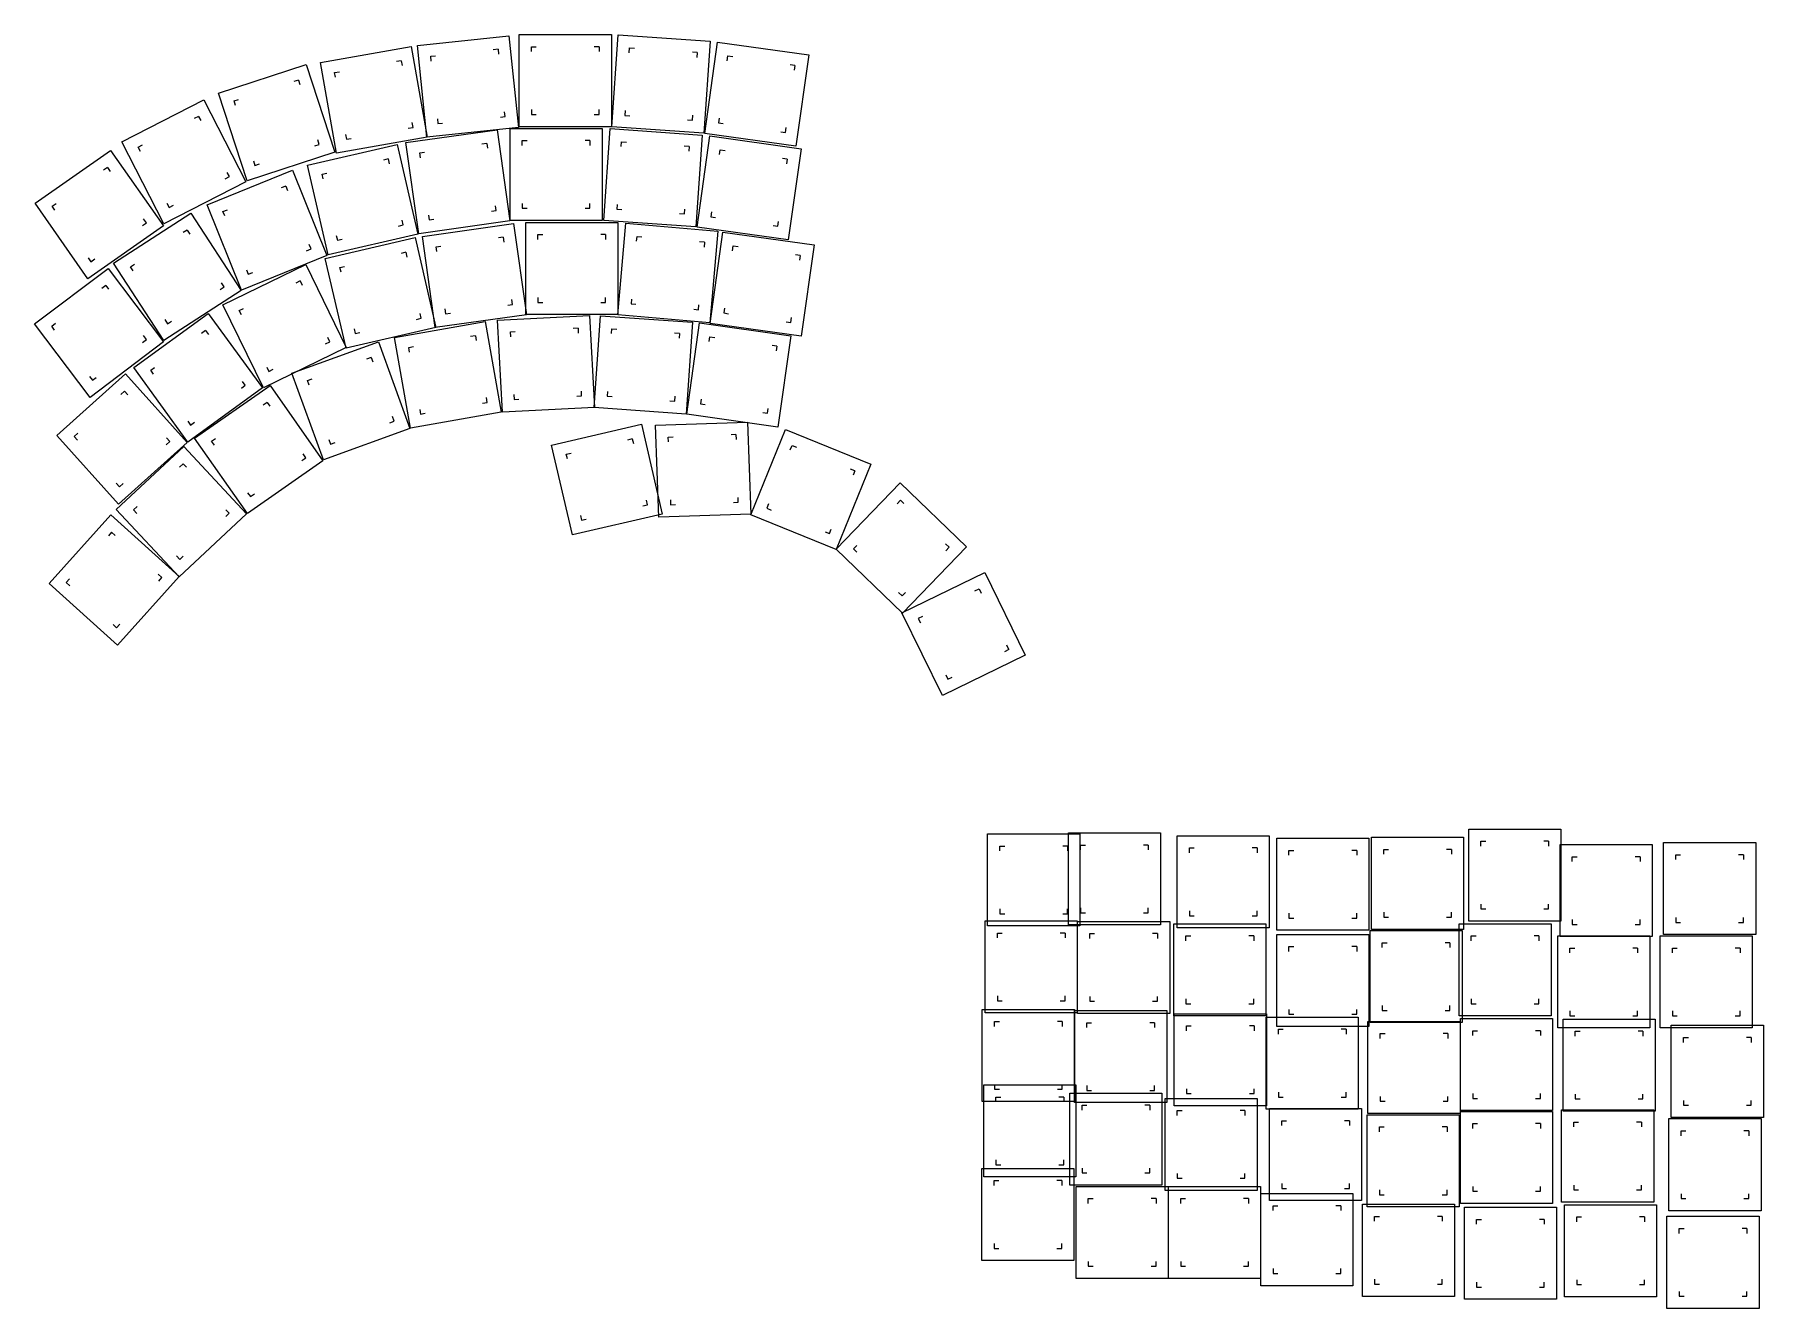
# Model space of a CAD drawing. Extents: x 36 to 393, y -299 to -36.
import ezdxf

# ---------------------------------------------------------------- set-up
doc = ezdxf.new("R2010")
doc.units = 0
doc.layers.add('BLACK', color=7, linetype='CONTINUOUS')

msp = doc.modelspace()

# ---------------------------------------------------------------- linework, layer by layer
at = {"layer": 'BLACK', "linetype": 'CONTINUOUS'}
for p, q in [((94.7927, -41.5699), (113.553, -38.2619)), ((113.553, -38.2619), (116.861, -57.0225)), ((114.828, -38.0191), (133.773, -36.0278)), ((116.819, -56.9647), (114.828, -38.0191)), ((131.526, -38.8029), (130.531, -38.9074)), ((131.526, -38.8029), (131.63, -39.7974)), ((133.773, -36.0278), (135.764, -54.9734)), ((135.902, -35.7712), (154.952, -35.7712)), ((135.902, -54.8212), (135.902, -35.7712)), ((138.427, -39.2962), (138.427, -38.2962)), ((138.427, -38.2962), (139.427, -38.2962)), ((152.427, -38.2962), (151.427, -38.2962)), ((152.427, -38.2962), (152.427, -39.2962)), ((154.952, -35.7712), (154.952, -54.8212)), ((155.061, -54.8336), (156.39, -35.83)), ((156.39, -35.83), (175.393, -37.1589)), ((158.663, -39.5226), (158.732, -38.525)), ((158.732, -38.525), (159.73, -38.5948)), ((175.393, -37.1589), (174.064, -56.1625)), ((174.269, -56.2029), (176.92, -37.3383)), ((176.92, -37.3383), (195.785, -39.9896)), ((73.7248, -47.8808), (91.8424, -41.994)), ((91.8424, -41.994), (97.7292, -60.1117)), ((98.1007, -60.3305), (94.7927, -41.5699)), ((111.505, -41.187), (110.52, -41.3607)), ((111.505, -41.187), (111.679, -42.1719)), ((117.603, -40.2663), (118.597, -40.1618)), ((117.707, -41.2608), (117.603, -40.2663)), ((172.698, -39.5016), (171.701, -39.4318)), ((172.698, -39.5016), (172.628, -40.4991)), ((178.93, -41.1804), (179.069, -40.1901)), ((179.069, -40.1901), (180.06, -40.3293)), ((192.933, -42.1386), (191.943, -41.9994)), ((192.933, -42.1386), (192.794, -43.1288)), ((195.785, -39.9896), (193.134, -58.8542)), ((90.2212, -45.1757), (89.2702, -45.4847)), ((90.2212, -45.1757), (90.5303, -46.1268)), ((97.7178, -43.6181), (98.7026, -43.4445)), ((97.8914, -44.6029), (97.7178, -43.6181)), ((53.7159, -57.9337), (70.6895, -49.2851)), ((70.6895, -49.2851), (79.3381, -66.2588)), ((79.6115, -65.9984), (73.7248, -47.8808)), ((76.9064, -49.502), (77.8575, -49.1929)), ((77.2155, -50.453), (76.9064, -49.502)), ((69.5861, -52.6813), (68.6951, -53.1353)), ((69.5861, -52.6813), (70.0401, -53.5723)), ((118.961, -53.1951), (119.066, -54.1896)), ((131.995, -52.8307), (132.989, -52.7262)), ((132.989, -52.7262), (132.885, -51.7317)), ((138.427, -51.2962), (138.427, -52.2962)), ((138.427, -52.2962), (139.427, -52.2962)), ((151.427, -52.2962), (152.427, -52.2962)), ((152.427, -52.2962), (152.427, -51.2962)), ((157.825, -51.4933), (157.756, -52.4909)), ((157.756, -52.4909), (158.753, -52.5606)), ((170.724, -53.3977), (171.722, -53.4675)), ((171.722, -53.4675), (171.791, -52.4699)), ((177.26, -53.0636), (177.121, -54.0539)), ((116.861, -57.0225), (98.1007, -60.3305)), ((99.9752, -56.4206), (100.149, -57.4054)), ((112.469, -58.0896), (131.334, -55.4383)), ((112.951, -55.148), (113.936, -54.9744)), ((113.936, -54.9744), (113.763, -53.9895)), ((135.764, -54.9734), (116.819, -56.9647)), ((119.066, -54.1896), (120.061, -54.0851)), ((131.334, -55.4383), (133.985, -74.3029)), ((134.002, -55.1712), (153.052, -55.1712)), ((134.002, -74.2212), (134.002, -55.1712)), ((154.952, -54.8212), (135.902, -54.8212)), ((153.052, -55.1712), (153.052, -74.2212)), ((153.401, -74.2336), (154.73, -55.23)), ((154.73, -55.23), (173.733, -56.5589)), ((174.064, -56.1625), (155.061, -54.8336)), ((173.733, -56.5589), (172.404, -75.5625)), ((172.669, -75.6029), (175.32, -56.7383)), ((193.134, -58.8542), (174.269, -56.2029)), ((175.32, -56.7383), (194.185, -59.3896)), ((177.121, -54.0539), (178.111, -54.1931)), ((189.994, -55.8632), (190.985, -56.0023)), ((190.985, -56.0023), (191.124, -55.0121)), ((35.7612, -70.6571), (51.3661, -59.7305)), ((51.3661, -59.7305), (62.2927, -75.3353)), ((62.3644, -74.9073), (53.7159, -57.9337)), ((57.112, -59.0371), (58.003, -58.5831)), ((57.566, -59.9281), (57.112, -59.0371)), ((97.7292, -60.1117), (79.6115, -65.9984)), ((92.1034, -62.758), (110.665, -58.4727)), ((93.5964, -58.7995), (94.5475, -58.4905)), ((94.5475, -58.4905), (94.2385, -57.5395)), ((100.149, -57.4054), (101.134, -57.2318)), ((110.665, -58.4727), (114.95, -77.0345)), ((115.12, -76.9542), (112.469, -58.0896)), ((115.321, -60.2386), (116.311, -60.0994)), ((115.46, -61.2288), (115.321, -60.2386)), ((129.185, -58.2901), (128.194, -58.4293)), ((129.185, -58.2901), (129.324, -59.2804)), ((136.527, -58.6962), (136.527, -57.6962)), ((136.527, -57.6962), (137.527, -57.6962)), ((150.527, -57.6962), (149.527, -57.6962)), ((150.527, -57.6962), (150.527, -58.6962)), ((157.003, -58.9226), (157.072, -57.925)), ((157.072, -57.925), (158.07, -57.9948)), ((171.038, -58.9016), (170.041, -58.8318)), ((171.038, -58.9016), (170.968, -59.8991)), ((177.33, -60.5804), (177.469, -59.5901)), ((177.469, -59.5901), (178.46, -59.7293)), ((194.185, -59.3896), (191.534, -78.2542)), ((50.746, -63.2471), (49.9268, -63.8207)), ((50.746, -63.2471), (51.3196, -64.0663)), ((71.3364, -70.9639), (88.9993, -63.8277)), ((75.9419, -65.1554), (75.4879, -64.2643)), ((80.9237, -61.8657), (81.2327, -62.8168)), ((81.2327, -62.8168), (82.1837, -62.5077)), ((88.9993, -63.8277), (96.1355, -81.4905)), ((96.3887, -81.3198), (92.1034, -62.758)), ((108.773, -61.501), (107.799, -61.7259)), ((108.773, -61.501), (108.998, -62.4754)), ((191.333, -61.5386), (190.343, -61.3994)), ((191.333, -61.5386), (191.194, -62.5288)), ((79.3381, -66.2588), (62.3644, -74.9073)), ((75.0509, -65.6093), (75.9419, -65.1554)), ((87.604, -67.1147), (86.6768, -67.4893)), ((87.604, -67.1147), (87.9786, -68.0419)), ((95.1317, -64.6503), (96.1061, -64.4254)), ((95.3567, -65.6247), (95.1317, -64.6503)), ((46.6878, -86.262), (35.7612, -70.6571)), ((39.2779, -71.2772), (40.097, -70.7036)), ((39.8514, -72.0964), (39.2779, -71.2772)), ((63.0139, -70.6202), (63.4678, -71.5112)), ((63.4678, -71.5112), (64.3589, -71.0572)), ((78.4727, -88.6268), (71.3364, -70.9639)), ((131.133, -72.1539), (130.994, -71.1636)), ((136.527, -70.6962), (136.527, -71.6962)), ((150.527, -71.6962), (150.527, -70.6962)), ((156.165, -70.8933), (156.096, -71.8909)), ((52.0039, -83.0766), (67.9806, -72.7012)), ((57.9569, -75.2888), (58.7761, -74.7153)), ((58.7761, -74.7153), (58.2025, -73.8961)), ((67.9806, -72.7012), (78.356, -88.6779)), ((74.6234, -72.3592), (75.5506, -71.9846)), ((74.998, -73.2864), (74.6234, -72.3592)), ((111.922, -75.1422), (111.697, -74.1678)), ((133.985, -74.3029), (115.12, -76.9542)), ((115.872, -77.5006), (134.737, -74.8493)), ((117.13, -73.1121), (117.269, -74.1023)), ((117.269, -74.1023), (118.26, -73.9632)), ((130.143, -72.2931), (131.133, -72.1539)), ((153.052, -74.2212), (134.002, -74.2212)), ((134.737, -74.8493), (137.388, -93.7139)), ((136.527, -71.6962), (137.527, -71.6962)), ((137.237, -74.6232), (156.287, -74.6232)), ((137.237, -93.6732), (137.237, -74.6232)), ((149.527, -71.6962), (150.527, -71.6962)), ((172.404, -75.5625), (153.401, -74.2336)), ((156.096, -71.8909), (157.093, -71.9606)), ((156.287, -74.6232), (156.287, -93.6732)), ((156.308, -93.7548), (157.968, -74.7773)), ((157.968, -74.7773), (176.946, -76.4376)), ((169.064, -72.7977), (170.062, -72.8675)), ((170.062, -72.8675), (170.131, -71.8699)), ((175.66, -72.4636), (175.521, -73.4539)), ((175.521, -73.4539), (176.511, -73.5931)), ((189.385, -75.4023), (189.524, -74.4121)), ((62.2927, -75.3353), (46.6878, -86.262)), ((67.2382, -76.1941), (66.3995, -76.7387)), ((67.2382, -76.1941), (67.7828, -77.0327)), ((95.7874, -82.057), (114.349, -77.7717)), ((114.95, -77.0345), (96.3887, -81.3198)), ((98.0561, -77.3171), (98.281, -78.2915)), ((98.281, -78.2915), (99.2554, -78.0665)), ((110.948, -75.3671), (111.922, -75.1422)), ((114.349, -77.7717), (118.634, -96.3335)), ((118.523, -96.3652), (115.872, -77.5006)), ((132.588, -77.7012), (131.597, -77.8403)), ((132.588, -77.7012), (132.727, -78.6914)), ((139.762, -78.1482), (139.762, -77.1482)), ((139.762, -77.1482), (140.762, -77.1482)), ((153.762, -77.1482), (152.762, -77.1482)), ((153.762, -77.1482), (153.762, -78.1482)), ((160.177, -78.509), (160.264, -77.5128)), ((160.264, -77.5128), (161.26, -77.5999)), ((191.534, -78.2542), (172.669, -75.6029)), ((174.21, -78.733), (173.214, -78.6458)), ((176.946, -76.4376), (175.286, -95.4152)), ((175.369, -95.5029), (178.02, -76.6383)), ((178.02, -76.6383), (196.885, -79.2896)), ((188.394, -75.2632), (189.385, -75.4023)), ((46.7344, -81.9262), (47.3079, -82.7453)), ((47.3079, -82.7453), (48.1271, -82.1718)), ((96.1355, -81.4905), (78.4727, -88.6268)), ((91.9213, -80.4699), (92.8485, -80.0953)), ((92.8485, -80.0953), (92.4739, -79.1681)), ((100.073, -100.619), (95.7874, -82.057)), ((112.457, -80.8), (111.483, -81.0249)), ((112.457, -80.8), (112.682, -81.7744)), ((118.724, -79.6496), (119.714, -79.5104)), ((118.863, -80.6398), (118.724, -79.6496)), ((174.21, -78.733), (174.123, -79.7292)), ((180.03, -80.4804), (180.169, -79.4902)), ((180.169, -79.4902), (181.16, -79.6293)), ((194.033, -81.4386), (193.043, -81.2994)), ((194.033, -81.4386), (193.894, -82.4288)), ((196.885, -79.2896), (194.234, -98.1542)), ((35.6607, -95.5865), (50.8747, -84.1219)), ((50.8747, -84.1219), (62.3392, -99.336)), ((62.3793, -99.0533), (52.0039, -83.0766)), ((55.4968, -83.819), (56.3355, -83.2744)), ((56.0414, -84.6577), (55.4968, -83.819)), ((74.6265, -91.6857), (91.7485, -83.3347)), ((79.4933, -84.4126), (79.8679, -85.3398)), ((79.8679, -85.3398), (80.7951, -84.9652)), ((91.7485, -83.3347), (100.099, -100.457)), ((98.8157, -83.9493), (99.7901, -83.7244)), ((99.0407, -84.9237), (98.8157, -83.9493)), ((50.3777, -87.6581), (49.5791, -88.2599)), ((50.3777, -87.6581), (50.9795, -88.4567)), ((78.356, -88.6779), (62.3793, -99.0533)), ((74.0245, -88.4801), (74.8631, -87.9355)), ((74.8631, -87.9355), (74.3185, -87.0968)), ((90.5859, -86.7111), (89.6871, -87.1495)), ((90.5859, -86.7111), (91.0243, -87.6099)), ((82.9774, -108.808), (74.6265, -91.6857)), ((78.0028, -92.8483), (78.9016, -92.4099)), ((78.4412, -93.7471), (78.0028, -92.8483)), ((120.533, -92.5231), (120.672, -93.5133)), ((133.546, -91.7041), (134.536, -91.5649)), ((134.536, -91.5649), (134.397, -90.5746)), ((139.762, -90.1482), (139.762, -91.1482)), ((139.762, -91.1482), (140.762, -91.1482)), ((152.762, -91.1482), (153.762, -91.1482)), ((153.762, -91.1482), (153.762, -90.1482)), ((159.131, -90.4633), (159.044, -91.4595)), ((159.044, -91.4595), (160.04, -91.5467)), ((171.994, -92.5925), (172.99, -92.6797)), ((172.99, -92.6797), (173.077, -91.6835)), ((178.36, -92.3636), (178.221, -93.3539)), ((47.1252, -110.801), (35.6607, -95.5865)), ((39.1968, -96.0835), (39.9954, -95.4817)), ((39.7986, -96.8821), (39.1968, -96.0835)), ((56.1614, -104.646), (71.5732, -93.4487)), ((62.5771, -94.7217), (63.1217, -95.5604)), ((63.1217, -95.5604), (63.9604, -95.0158)), ((71.5732, -93.4487), (82.7705, -108.86)), ((118.634, -96.3335), (100.073, -100.619)), ((110.126, -98.4309), (128.886, -95.1229)), ((114.632, -94.6661), (115.606, -94.4412)), ((115.606, -94.4412), (115.381, -93.4668)), ((137.388, -93.7139), (118.523, -96.3652)), ((120.672, -93.5133), (121.663, -93.3742)), ((128.886, -95.1229), (132.194, -113.884)), ((131.432, -94.8638), (150.455, -93.8668)), ((132.429, -113.888), (131.432, -94.8638)), ((156.287, -93.6732), (137.237, -93.6732)), ((148.066, -96.5205), (147.067, -96.5728)), ((148.066, -96.5205), (148.118, -97.5191)), ((150.455, -93.8668), (151.452, -112.891)), ((151.396, -112.927), (152.725, -93.923)), ((152.725, -93.923), (171.728, -95.2519)), ((175.286, -95.4152), (156.308, -93.7548)), ((171.728, -95.2519), (170.399, -114.255)), ((170.529, -114.284), (173.18, -95.4193)), ((173.18, -95.4193), (192.045, -98.0706)), ((194.234, -98.1542), (175.369, -95.5029)), ((178.221, -93.3539), (179.211, -93.4931)), ((191.094, -95.1632), (192.085, -95.3023)), ((192.085, -95.3023), (192.224, -94.3121)), ((62.3392, -99.336), (47.1252, -110.801)), ((58.0045, -99.4408), (58.8031, -98.839)), ((58.8031, -98.839), (58.2013, -98.0403)), ((71.0146, -96.9756), (70.2056, -97.5634)), ((71.0146, -96.9756), (71.6024, -97.7846)), ((88.87, -105.825), (106.771, -99.309)), ((95.8243, -99.7326), (96.7231, -99.2942)), ((96.7231, -99.2942), (96.2847, -98.3954)), ((101.74, -96.6161), (101.965, -97.5905)), ((101.965, -97.5905), (102.939, -97.3655)), ((106.771, -99.309), (113.287, -117.21)), ((113.434, -117.192), (110.126, -98.4309)), ((126.838, -98.048), (125.853, -98.2217)), ((126.838, -98.048), (127.012, -99.0329)), ((134.085, -97.2532), (135.084, -97.2008)), ((134.138, -98.2518), (134.085, -97.2532)), ((154.998, -97.6156), (155.067, -96.618)), ((155.067, -96.618), (156.065, -96.6878)), ((169.033, -97.5946), (168.036, -97.5248)), ((169.033, -97.5946), (168.963, -98.5921)), ((175.19, -99.2614), (175.329, -98.2712)), ((175.329, -98.2712), (176.32, -98.4103)), ((189.193, -100.22), (188.203, -100.08)), ((192.045, -98.0706), (189.394, -116.935)), ((100.099, -100.457), (82.9774, -108.808)), ((105.262, -102.545), (104.322, -102.887)), ((105.262, -102.545), (105.604, -103.485)), ((113.051, -100.479), (114.036, -100.305)), ((113.224, -101.464), (113.051, -100.479)), ((189.193, -100.22), (189.054, -101.21)), ((40.288, -118.708), (54.4449, -105.961)), ((47.0204, -106.466), (47.6222, -107.264)), ((47.6222, -107.264), (48.4208, -106.663)), ((54.4449, -105.961), (67.1919, -120.118)), ((67.3587, -120.058), (56.1614, -104.646)), ((59.6883, -105.205), (60.4974, -104.617)), ((60.2761, -106.014), (59.6883, -105.205)), ((83.7016, -104.533), (84.14, -105.431)), ((84.14, -105.431), (85.0388, -104.993)), ((95.3855, -123.726), (88.87, -105.825)), ((92.1064, -107.334), (93.046, -106.992)), ((54.2581, -109.527), (53.5149, -110.196)), ((54.2581, -109.527), (54.9272, -110.27)), ((82.7705, -108.86), (67.3587, -120.058)), ((68.7552, -119.245), (84.3601, -108.319)), ((78.4346, -108.89), (79.2436, -108.302)), ((79.2436, -108.302), (78.6558, -107.493)), ((84.3601, -108.319), (95.2867, -123.923)), ((92.4484, -108.273), (92.1064, -107.334)), ((134.766, -110.235), (134.818, -111.234)), ((147.8, -110.554), (148.799, -110.501)), ((148.799, -110.501), (148.746, -109.503)), ((154.16, -109.586), (154.091, -110.584)), ((154.091, -110.584), (155.088, -110.654)), ((168.057, -111.56), (168.126, -110.563)), ((83.74, -111.835), (82.9208, -112.409)), ((83.74, -111.835), (84.3136, -112.654)), ((132.194, -113.884), (113.434, -117.192)), ((115.308, -113.282), (115.482, -114.266)), ((115.482, -114.266), (116.467, -114.093)), ((128.284, -112.009), (129.269, -111.835)), ((129.269, -111.835), (129.095, -110.851)), ((151.452, -112.891), (132.429, -113.888)), ((134.818, -111.234), (135.817, -111.182)), ((170.399, -114.255), (151.396, -112.927)), ((167.059, -111.491), (168.057, -111.56)), ((189.394, -116.935), (170.529, -114.284)), ((173.52, -111.145), (173.381, -112.135)), ((173.381, -112.135), (174.371, -112.274)), ((186.254, -113.944), (187.245, -114.083)), ((187.245, -114.083), (187.384, -113.093)), ((67.3295, -115.722), (67.9173, -116.531)), ((67.9173, -116.531), (68.7264, -115.943)), ((113.287, -117.21), (95.3855, -123.726)), ((109.111, -116.043), (110.05, -115.701)), ((110.05, -115.701), (109.708, -114.761)), ((142.603, -120.658), (161.165, -116.373)), ((161.165, -116.373), (165.45, -134.934)), ((164.099, -116.569), (183.138, -115.905)), ((164.764, -135.608), (164.099, -116.569)), ((183.138, -115.905), (183.803, -134.943)), ((183.799, -135.127), (190.936, -117.464)), ((190.936, -117.464), (208.599, -124.6)), ((53.035, -132.865), (40.288, -118.708)), ((43.854, -118.895), (44.5972, -118.226)), ((44.5232, -119.638), (43.854, -118.895)), ((52.5667, -133.963), (66.499, -120.971)), ((67.1919, -120.118), (53.035, -132.865)), ((62.8827, -120.6), (63.6259, -119.931)), ((63.6259, -119.931), (62.9568, -119.188)), ((66.499, -120.971), (79.4911, -134.903)), ((79.6818, -134.85), (68.7552, -119.245)), ((72.2719, -119.865), (73.091, -119.292)), ((72.8454, -120.684), (72.2719, -119.865)), ((96.5526, -119.55), (96.8946, -120.489)), ((96.8946, -120.489), (97.8343, -120.147)), ((146.889, -139.22), (142.603, -120.658)), ((159.273, -119.401), (158.299, -119.626)), ((159.273, -119.401), (159.498, -120.375)), ((166.711, -119.005), (167.71, -118.97)), ((166.746, -120.004), (166.711, -119.005)), ((180.702, -118.516), (179.703, -118.551)), ((180.702, -118.516), (180.737, -119.516)), ((191.956, -121.678), (192.331, -120.751)), ((192.331, -120.751), (193.258, -121.125)), ((66.3744, -124.539), (65.643, -125.221)), ((66.3744, -124.539), (67.0564, -125.271)), ((95.2867, -123.923), (79.6818, -134.85)), ((90.9509, -123.877), (91.7701, -123.303)), ((91.7701, -123.303), (91.1965, -122.484)), ((145.632, -122.55), (146.606, -122.325)), ((145.857, -123.525), (145.632, -122.55)), ((208.599, -124.6), (201.462, -142.263)), ((52.5527, -128.556), (53.2219, -129.299)), ((53.2219, -129.299), (53.965, -128.63)), ((201.441, -142.203), (214.674, -128.5)), ((205.311, -125.995), (204.384, -125.621)), ((205.311, -125.995), (204.937, -126.922)), ((214.674, -128.5), (228.377, -141.733)), ((79.7284, -130.514), (80.3019, -131.333)), ((80.3019, -131.333), (81.1211, -130.76)), ((162.422, -133.042), (162.197, -132.068)), ((167.165, -131.997), (167.2, -132.996)), ((181.191, -132.508), (181.156, -131.508)), ((214.042, -132.79), (214.736, -132.07)), ((214.736, -132.07), (215.456, -132.765)), ((38.6608, -149.284), (51.4077, -135.127)), ((51.4077, -135.127), (65.5647, -147.874)), ((65.5588, -147.895), (52.5667, -133.963)), ((56.1354, -134.087), (56.8668, -133.405)), ((56.8174, -134.819), (56.1354, -134.087)), ((79.4911, -134.903), (65.5588, -147.895)), ((75.191, -135.46), (75.9224, -134.778)), ((75.9224, -134.778), (75.2404, -134.047)), ((165.45, -134.934), (146.889, -139.22)), ((148.556, -135.217), (148.781, -136.191)), ((161.448, -133.267), (162.422, -133.042)), ((183.803, -134.943), (164.764, -135.608)), ((167.2, -132.996), (168.199, -132.961)), ((180.192, -132.543), (181.191, -132.508)), ((201.462, -142.263), (183.799, -135.127)), ((187.461, -132.804), (187.086, -133.731)), ((187.086, -133.731), (188.014, -134.106)), ((51.5946, -138.693), (50.9255, -139.436)), ((51.5946, -138.693), (52.3378, -139.362)), ((148.781, -136.191), (149.755, -135.967)), ((199.14, -138.601), (200.067, -138.976)), ((200.067, -138.976), (200.442, -138.049)), ((215.144, -155.437), (201.441, -142.203)), ((205.706, -141.422), (205.011, -142.141)), ((205.011, -142.141), (205.73, -142.836)), ((228.377, -141.733), (215.144, -155.437)), ((224.807, -141.795), (224.088, -141.101)), ((224.807, -141.795), (224.112, -142.515)), ((65.0014, -143.595), (65.6834, -144.326)), ((65.6834, -144.326), (66.4148, -143.644)), ((52.8177, -162.031), (38.6608, -149.284)), ((42.2268, -149.097), (42.8959, -148.354)), ((42.9699, -149.766), (42.2268, -149.097)), ((65.5647, -147.874), (52.8177, -162.031)), ((61.9987, -148.061), (61.2555, -147.392)), ((61.3295, -148.804), (61.9987, -148.061)), ((215.056, -155.368), (232.178, -147.017)), ((232.178, -147.017), (240.529, -164.139)), ((214.362, -151.172), (215.082, -151.866)), ((215.082, -151.866), (215.776, -151.147)), ((230.117, -150.831), (231.016, -150.393)), ((231.016, -150.393), (231.454, -151.292)), ((223.407, -172.49), (215.056, -155.368)), ((219.332, -156.092), (218.433, -156.53)), ((218.433, -156.53), (218.871, -157.429)), ((51.8877, -157.796), (52.6308, -158.465)), ((52.6308, -158.465), (53.3, -157.722)), ((240.529, -164.139), (223.407, -172.49)), ((237.153, -162.976), (236.254, -163.415)), ((237.153, -162.976), (236.715, -162.077)), ((224.132, -168.215), (224.57, -169.113)), ((224.57, -169.113), (225.469, -168.675)), ((332.275, -200.075), (351.325, -200.075)), ((332.275, -219.125), (332.275, -200.075)), ((351.325, -200.075), (351.325, -219.125)), ((232.775, -220.125), (232.775, -201.075)), ((232.775, -201.075), (251.825, -201.075)), ((235.3, -203.6), (236.3, -203.6)), ((235.3, -204.6), (235.3, -203.6)), ((249.3, -203.6), (248.3, -203.6)), ((249.3, -203.6), (249.3, -204.6)), ((249.475, -200.875), (268.525, -200.875)), ((249.475, -219.925), (249.475, -200.875)), ((251.825, -201.075), (251.825, -220.125)), ((252, -204.4), (252, -203.4)), ((252, -203.4), (253, -203.4)), ((266, -203.4), (265, -203.4)), ((266, -203.4), (266, -204.4)), ((268.525, -200.875), (268.525, -219.925)), ((271.975, -220.525), (271.975, -201.475)), ((271.975, -201.475), (291.025, -201.475)), ((291.025, -201.475), (291.025, -220.525)), ((292.575, -201.975), (311.625, -201.975)), ((292.575, -221.025), (292.575, -201.975)), ((311.625, -201.975), (311.625, -221.025)), ((312.175, -220.825), (312.175, -201.775)), ((312.175, -201.775), (331.225, -201.775)), ((331.225, -201.775), (331.225, -220.825)), ((334.8, -203.6), (334.8, -202.6)), ((334.8, -202.6), (335.8, -202.6)), ((348.8, -202.6), (347.8, -202.6)), ((348.8, -202.6), (348.8, -203.6)), ((351.175, -222.325), (351.175, -203.275)), ((351.175, -203.275), (370.225, -203.275)), ((370.225, -203.275), (370.225, -222.325)), ((372.575, -221.925), (372.575, -202.875)), ((372.575, -202.875), (391.625, -202.875)), ((391.625, -202.875), (391.625, -221.925)), ((274.5, -204), (275.5, -204)), ((274.5, -205), (274.5, -204)), ((288.5, -204), (287.5, -204)), ((288.5, -204), (288.5, -205)), ((295.1, -205.5), (295.1, -204.5)), ((295.1, -204.5), (296.1, -204.5)), ((309.1, -204.5), (308.1, -204.5)), ((309.1, -204.5), (309.1, -205.5)), ((314.7, -204.3), (315.7, -204.3)), ((314.7, -205.3), (314.7, -204.3)), ((328.7, -204.3), (327.7, -204.3)), ((328.7, -204.3), (328.7, -205.3)), ((353.7, -205.8), (354.7, -205.8)), ((353.7, -206.8), (353.7, -205.8)), ((367.7, -205.8), (366.7, -205.8)), ((367.7, -205.8), (367.7, -206.8)), ((375.1, -205.4), (376.1, -205.4)), ((375.1, -206.4), (375.1, -205.4)), ((389.1, -205.4), (388.1, -205.4)), ((389.1, -205.4), (389.1, -206.4)), ((235.3, -216.6), (235.3, -217.6)), ((235.3, -217.6), (236.3, -217.6)), ((248.3, -217.6), (249.3, -217.6)), ((249.3, -217.6), (249.3, -216.6)), ((252, -216.4), (252, -217.4)), ((252, -217.4), (253, -217.4)), ((265, -217.4), (266, -217.4)), ((266, -217.4), (266, -216.4)), ((274.5, -217), (274.5, -218)), ((274.5, -218), (275.5, -218)), ((287.5, -218), (288.5, -218)), ((288.5, -218), (288.5, -217)), ((295.1, -217.5), (295.1, -218.5)), ((309.1, -218.5), (309.1, -217.5)), ((314.7, -217.3), (314.7, -218.3)), ((328.7, -218.3), (328.7, -217.3)), ((334.8, -215.6), (334.8, -216.6)), ((334.8, -216.6), (335.8, -216.6)), ((347.8, -216.6), (348.8, -216.6)), ((348.8, -216.6), (348.8, -215.6)), ((232.275, -219.075), (251.325, -219.075)), ((232.275, -238.125), (232.275, -219.075)), ((251.825, -220.125), (232.775, -220.125)), ((234.8, -222.6), (234.8, -221.6)), ((234.8, -221.6), (235.8, -221.6)), ((248.8, -221.6), (247.8, -221.6)), ((248.8, -221.6), (248.8, -222.6)), ((268.525, -219.925), (249.475, -219.925)), ((251.325, -219.075), (251.325, -238.125)), ((251.375, -219.175), (270.425, -219.175)), ((251.375, -238.225), (251.375, -219.175)), ((270.425, -219.175), (270.425, -238.225)), ((271.275, -238.725), (271.275, -219.675)), ((271.275, -219.675), (290.325, -219.675)), ((291.025, -220.525), (271.975, -220.525)), ((290.325, -219.675), (290.325, -238.725)), ((311.625, -221.025), (292.575, -221.025)), ((295.1, -218.5), (296.1, -218.5)), ((308.1, -218.5), (309.1, -218.5)), ((311.875, -240.125), (311.875, -221.075)), ((311.875, -221.075), (330.925, -221.075)), ((331.225, -220.825), (312.175, -220.825)), ((314.7, -218.3), (315.7, -218.3)), ((327.7, -218.3), (328.7, -218.3)), ((330.275, -219.675), (349.325, -219.675)), ((330.275, -238.725), (330.275, -219.675)), ((330.925, -221.075), (330.925, -240.125)), ((351.325, -219.125), (332.275, -219.125)), ((349.325, -219.675), (349.325, -238.725)), ((353.7, -218.8), (353.7, -219.8)), ((353.7, -219.8), (354.7, -219.8)), ((366.7, -219.8), (367.7, -219.8)), ((367.7, -219.8), (367.7, -218.8)), ((375.1, -218.4), (375.1, -219.4)), ((375.1, -219.4), (376.1, -219.4)), ((388.1, -219.4), (389.1, -219.4)), ((389.1, -219.4), (389.1, -218.4)), ((253.9, -222.7), (253.9, -221.7)), ((253.9, -221.7), (254.9, -221.7)), ((267.9, -221.7), (266.9, -221.7)), ((267.9, -221.7), (267.9, -222.7)), ((273.8, -222.2), (274.8, -222.2)), ((273.8, -223.2), (273.8, -222.2)), ((287.8, -222.2), (286.8, -222.2)), ((287.8, -222.2), (287.8, -223.2)), ((292.575, -221.875), (311.625, -221.875)), ((292.575, -240.925), (292.575, -221.875)), ((295.1, -225.4), (295.1, -224.4)), ((295.1, -224.4), (296.1, -224.4)), ((309.1, -224.4), (308.1, -224.4)), ((309.1, -224.4), (309.1, -225.4)), ((311.625, -221.875), (311.625, -240.925)), ((314.4, -223.6), (315.4, -223.6)), ((314.4, -224.6), (314.4, -223.6)), ((328.4, -223.6), (327.4, -223.6)), ((328.4, -223.6), (328.4, -224.6)), ((332.8, -223.2), (332.8, -222.2)), ((332.8, -222.2), (333.8, -222.2)), ((346.8, -222.2), (345.8, -222.2)), ((346.8, -222.2), (346.8, -223.2)), ((350.675, -222.175), (369.725, -222.175)), ((350.675, -241.225), (350.675, -222.175)), ((370.225, -222.325), (351.175, -222.325)), ((353.2, -225.7), (353.2, -224.7)), ((353.2, -224.7), (354.2, -224.7)), ((367.2, -224.7), (366.2, -224.7)), ((367.2, -224.7), (367.2, -225.7)), ((369.725, -222.175), (369.725, -241.225)), ((371.875, -222.175), (390.925, -222.175)), ((371.875, -241.225), (371.875, -222.175)), ((391.625, -221.925), (372.575, -221.925)), ((374.4, -225.7), (374.4, -224.7)), ((374.4, -224.7), (375.4, -224.7)), ((388.4, -224.7), (387.4, -224.7)), ((388.4, -224.7), (388.4, -225.7)), ((390.925, -222.175), (390.925, -241.225)), ((234.8, -234.6), (234.8, -235.6)), ((234.8, -235.6), (235.8, -235.6)), ((247.8, -235.6), (248.8, -235.6)), ((248.8, -235.6), (248.8, -234.6)), ((253.9, -234.7), (253.9, -235.7)), ((253.9, -235.7), (254.9, -235.7)), ((266.9, -235.7), (267.9, -235.7)), ((267.9, -235.7), (267.9, -234.7)), ((273.8, -235.2), (273.8, -236.2)), ((287.8, -236.2), (287.8, -235.2)), ((332.8, -235.2), (332.8, -236.2)), ((346.8, -236.2), (346.8, -235.2)), ((231.675, -256.425), (231.675, -237.375)), ((231.675, -237.375), (250.725, -237.375)), ((251.325, -238.125), (232.275, -238.125)), ((250.725, -237.375), (250.725, -256.425)), ((250.765, -237.615), (269.815, -237.615)), ((250.765, -256.665), (250.765, -237.615)), ((270.425, -238.225), (251.375, -238.225)), ((269.815, -237.615), (269.815, -256.665)), ((290.325, -238.725), (271.275, -238.725)), ((271.375, -257.325), (271.375, -238.275)), ((271.375, -238.275), (290.425, -238.275)), ((273.8, -236.2), (274.8, -236.2)), ((286.8, -236.2), (287.8, -236.2)), ((290.375, -258.025), (290.375, -238.975)), ((290.375, -238.975), (309.425, -238.975)), ((290.425, -238.275), (290.425, -257.325)), ((295.1, -237.4), (295.1, -238.4)), ((295.1, -238.4), (296.1, -238.4)), ((308.1, -238.4), (309.1, -238.4)), ((309.1, -238.4), (309.1, -237.4)), ((309.425, -238.975), (309.425, -258.025)), ((314.4, -236.6), (314.4, -237.6)), ((314.4, -237.6), (315.4, -237.6)), ((327.4, -237.6), (328.4, -237.6)), ((328.4, -237.6), (328.4, -236.6)), ((349.325, -238.725), (330.275, -238.725)), ((330.575, -258.325), (330.575, -239.275)), ((330.575, -239.275), (349.625, -239.275)), ((332.8, -236.2), (333.8, -236.2)), ((345.8, -236.2), (346.8, -236.2)), ((349.625, -239.275), (349.625, -258.325)), ((351.775, -239.375), (370.825, -239.375)), ((351.775, -258.425), (351.775, -239.375)), ((353.2, -237.7), (353.2, -238.7)), ((353.2, -238.7), (354.2, -238.7)), ((366.2, -238.7), (367.2, -238.7)), ((367.2, -238.7), (367.2, -237.7)), ((370.825, -239.375), (370.825, -258.425)), ((374.4, -237.7), (374.4, -238.7)), ((374.4, -238.7), (375.4, -238.7)), ((387.4, -238.7), (388.4, -238.7)), ((388.4, -238.7), (388.4, -237.7)), ((234.2, -239.9), (235.2, -239.9)), ((234.2, -240.9), (234.2, -239.9)), ((248.2, -239.9), (247.2, -239.9)), ((248.2, -239.9), (248.2, -240.9)), ((253.29, -241.14), (253.29, -240.14)), ((253.29, -240.14), (254.29, -240.14)), ((267.29, -240.14), (266.29, -240.14)), ((267.29, -240.14), (267.29, -241.14)), ((273.9, -240.8), (274.9, -240.8)), ((273.9, -241.8), (273.9, -240.8)), ((287.9, -240.8), (286.9, -240.8)), ((287.9, -240.8), (287.9, -241.8)), ((311.625, -240.925), (292.575, -240.925)), ((292.9, -241.5), (293.9, -241.5)), ((292.9, -242.5), (292.9, -241.5)), ((306.9, -241.5), (305.9, -241.5)), ((306.9, -241.5), (306.9, -242.5)), ((311.435, -239.855), (330.485, -239.855)), ((311.435, -258.905), (311.435, -239.855)), ((330.925, -240.125), (311.875, -240.125)), ((313.96, -243.38), (313.96, -242.38)), ((313.96, -242.38), (314.96, -242.38)), ((327.96, -242.38), (326.96, -242.38)), ((327.96, -242.38), (327.96, -243.38)), ((330.485, -239.855), (330.485, -258.905)), ((333.1, -241.8), (334.1, -241.8)), ((333.1, -242.8), (333.1, -241.8)), ((347.1, -241.8), (346.1, -241.8)), ((347.1, -241.8), (347.1, -242.8)), ((369.725, -241.225), (350.675, -241.225)), ((354.3, -242.9), (354.3, -241.9)), ((354.3, -241.9), (355.3, -241.9)), ((368.3, -241.9), (367.3, -241.9)), ((368.3, -241.9), (368.3, -242.9)), ((390.925, -241.225), (371.875, -241.225)), ((374.175, -259.725), (374.175, -240.675)), ((374.175, -240.675), (393.225, -240.675)), ((393.225, -240.675), (393.225, -259.725)), ((376.7, -243.2), (377.7, -243.2)), ((376.7, -244.2), (376.7, -243.2)), ((390.7, -243.2), (389.7, -243.2)), ((390.7, -243.2), (390.7, -244.2)), ((231.975, -272.025), (231.975, -252.975)), ((231.975, -252.975), (251.025, -252.975)), ((234.2, -252.9), (234.2, -253.9)), ((248.2, -253.9), (248.2, -252.9)), ((251.025, -252.975), (251.025, -272.025)), ((253.29, -253.14), (253.29, -254.14)), ((267.29, -254.14), (267.29, -253.14)), ((273.9, -253.8), (273.9, -254.8)), ((287.9, -254.8), (287.9, -253.8)), ((250.725, -256.425), (231.675, -256.425)), ((234.2, -253.9), (235.2, -253.9)), ((234.5, -255.5), (235.5, -255.5)), ((234.5, -256.5), (234.5, -255.5)), ((247.2, -253.9), (248.2, -253.9)), ((248.5, -255.5), (247.5, -255.5)), ((248.5, -255.5), (248.5, -256.5)), ((249.775, -254.675), (268.825, -254.675)), ((249.775, -273.725), (249.775, -254.675)), ((269.815, -256.665), (250.765, -256.665)), ((252.3, -258.2), (252.3, -257.2)), ((252.3, -257.2), (253.3, -257.2)), ((253.29, -254.14), (254.29, -254.14)), ((266.3, -257.2), (265.3, -257.2)), ((266.29, -254.14), (267.29, -254.14)), ((266.3, -257.2), (266.3, -258.2)), ((268.825, -254.675), (268.825, -273.725)), ((269.475, -274.825), (269.475, -255.775)), ((269.475, -255.775), (288.525, -255.775)), ((290.425, -257.325), (271.375, -257.325)), ((273.9, -254.8), (274.9, -254.8)), ((286.9, -254.8), (287.9, -254.8)), ((288.525, -255.775), (288.525, -274.825)), ((292.9, -254.5), (292.9, -255.5)), ((292.9, -255.5), (293.9, -255.5)), ((305.9, -255.5), (306.9, -255.5)), ((306.9, -255.5), (306.9, -254.5)), ((313.96, -255.38), (313.96, -256.38)), ((313.96, -256.38), (314.96, -256.38)), ((326.96, -256.38), (327.96, -256.38)), ((327.96, -256.38), (327.96, -255.38)), ((333.1, -254.8), (333.1, -255.8)), ((333.1, -255.8), (334.1, -255.8)), ((346.1, -255.8), (347.1, -255.8)), ((347.1, -255.8), (347.1, -254.8)), ((354.3, -254.9), (354.3, -255.9)), ((354.3, -255.9), (355.3, -255.9)), ((367.3, -255.9), (368.3, -255.9)), ((368.3, -255.9), (368.3, -254.9)), ((376.7, -256.2), (376.7, -257.2)), ((376.7, -257.2), (377.7, -257.2)), ((389.7, -257.2), (390.7, -257.2)), ((390.7, -257.2), (390.7, -256.2)), ((272, -258.3), (273, -258.3)), ((272, -259.3), (272, -258.3)), ((286, -258.3), (285, -258.3)), ((286, -258.3), (286, -259.3)), ((309.425, -258.025), (290.375, -258.025)), ((291.075, -257.875), (310.125, -257.875)), ((291.075, -276.925), (291.075, -257.875)), ((293.6, -261.4), (293.6, -260.4)), ((293.6, -260.4), (294.6, -260.4)), ((307.6, -260.4), (306.6, -260.4)), ((307.6, -260.4), (307.6, -261.4)), ((310.125, -257.875), (310.125, -276.925)), ((311.275, -278.225), (311.275, -259.175)), ((311.275, -259.175), (330.325, -259.175)), ((330.485, -258.905), (311.435, -258.905)), ((330.325, -259.175), (330.325, -278.225)), ((349.625, -258.325), (330.575, -258.325)), ((330.575, -258.475), (349.625, -258.475)), ((330.575, -277.525), (330.575, -258.475)), ((333.1, -262), (333.1, -261)), ((333.1, -261), (334.1, -261)), ((347.1, -261), (346.1, -261)), ((347.1, -261), (347.1, -262)), ((349.625, -258.475), (349.625, -277.525)), ((351.475, -258.175), (370.525, -258.175)), ((351.475, -277.225), (351.475, -258.175)), ((370.825, -258.425), (351.775, -258.425)), ((354, -261.7), (354, -260.7)), ((354, -260.7), (355, -260.7)), ((368, -260.7), (367, -260.7)), ((368, -260.7), (368, -261.7)), ((370.525, -258.175), (370.525, -277.225)), ((373.675, -279.025), (373.675, -259.975)), ((373.675, -259.975), (392.725, -259.975)), ((393.225, -259.725), (374.175, -259.725)), ((392.725, -259.975), (392.725, -279.025)), ((313.8, -261.7), (314.8, -261.7)), ((313.8, -262.7), (313.8, -261.7)), ((327.8, -261.7), (326.8, -261.7)), ((327.8, -261.7), (327.8, -262.7)), ((376.2, -262.5), (377.2, -262.5)), ((376.2, -263.5), (376.2, -262.5)), ((390.2, -262.5), (389.2, -262.5)), ((390.2, -262.5), (390.2, -263.5)), ((231.575, -289.325), (231.575, -270.275)), ((231.575, -270.275), (250.625, -270.275)), ((234.5, -268.5), (234.5, -269.5)), ((234.5, -269.5), (235.5, -269.5)), ((247.5, -269.5), (248.5, -269.5)), ((248.5, -269.5), (248.5, -268.5)), ((250.625, -270.275), (250.625, -289.325)), ((252.3, -270.2), (252.3, -271.2)), ((252.3, -271.2), (253.3, -271.2)), ((265.3, -271.2), (266.3, -271.2)), ((266.3, -271.2), (266.3, -270.2)), ((272, -271.3), (272, -272.3)), ((286, -272.3), (286, -271.3)), ((251.025, -272.025), (231.975, -272.025)), ((234.1, -272.8), (235.1, -272.8)), ((234.1, -273.8), (234.1, -272.8)), ((248.1, -272.8), (247.1, -272.8)), ((248.1, -272.8), (248.1, -273.8)), ((268.825, -273.725), (249.775, -273.725)), ((251.075, -273.975), (270.125, -273.975)), ((251.075, -293.025), (251.075, -273.975)), ((288.525, -274.825), (269.475, -274.825)), ((270.125, -273.975), (270.125, -293.025)), ((270.175, -293.025), (270.175, -273.975)), ((270.175, -273.975), (289.225, -273.975)), ((272, -272.3), (273, -272.3)), ((285, -272.3), (286, -272.3)), ((289.225, -273.975), (289.225, -293.025)), ((293.6, -273.4), (293.6, -274.4)), ((293.6, -274.4), (294.6, -274.4)), ((306.6, -274.4), (307.6, -274.4)), ((307.6, -274.4), (307.6, -273.4)), ((313.8, -274.7), (313.8, -275.7)), ((327.8, -275.7), (327.8, -274.7)), ((333.1, -274), (333.1, -275)), ((333.1, -275), (334.1, -275)), ((346.1, -275), (347.1, -275)), ((347.1, -275), (347.1, -274)), ((354, -273.7), (354, -274.7)), ((354, -274.7), (355, -274.7)), ((367, -274.7), (368, -274.7)), ((368, -274.7), (368, -273.7)), ((253.6, -277.5), (253.6, -276.5)), ((253.6, -276.5), (254.6, -276.5)), ((267.6, -276.5), (266.6, -276.5)), ((267.6, -276.5), (267.6, -277.5)), ((272.7, -276.5), (273.7, -276.5)), ((272.7, -277.5), (272.7, -276.5)), ((286.7, -276.5), (285.7, -276.5)), ((286.7, -276.5), (286.7, -277.5)), ((289.275, -275.475), (308.325, -275.475)), ((289.275, -294.525), (289.275, -275.475)), ((310.125, -276.925), (291.075, -276.925)), ((291.8, -279), (291.8, -278)), ((291.8, -278), (292.8, -278)), ((305.8, -278), (304.8, -278)), ((305.8, -278), (305.8, -279)), ((308.325, -275.475), (308.325, -294.525)), ((310.275, -296.725), (310.275, -277.675)), ((310.275, -277.675), (329.325, -277.675)), ((330.325, -278.225), (311.275, -278.225)), ((313.8, -275.7), (314.8, -275.7)), ((326.8, -275.7), (327.8, -275.7)), ((329.325, -277.675), (329.325, -296.725)), ((349.625, -277.525), (330.575, -277.525)), ((331.375, -278.275), (350.425, -278.275)), ((331.375, -297.325), (331.375, -278.275)), ((350.425, -278.275), (350.425, -297.325)), ((370.525, -277.225), (351.475, -277.225)), ((352.075, -296.825), (352.075, -277.775)), ((352.075, -277.775), (371.125, -277.775)), ((371.125, -277.775), (371.125, -296.825)), ((376.2, -275.5), (376.2, -276.5)), ((376.2, -276.5), (377.2, -276.5)), ((389.2, -276.5), (390.2, -276.5)), ((390.2, -276.5), (390.2, -275.5)), ((312.8, -280.2), (313.8, -280.2)), ((312.8, -281.2), (312.8, -280.2)), ((326.8, -280.2), (325.8, -280.2)), ((326.8, -280.2), (326.8, -281.2)), ((333.9, -281.8), (333.9, -280.8)), ((333.9, -280.8), (334.9, -280.8)), ((347.9, -280.8), (346.9, -280.8)), ((347.9, -280.8), (347.9, -281.8)), ((354.6, -280.3), (355.6, -280.3)), ((354.6, -281.3), (354.6, -280.3)), ((368.6, -280.3), (367.6, -280.3)), ((368.6, -280.3), (368.6, -281.3)), ((373.275, -280.175), (392.325, -280.175)), ((373.275, -299.225), (373.275, -280.175)), ((392.725, -279.025), (373.675, -279.025)), ((392.325, -280.175), (392.325, -299.225)), ((234.1, -285.8), (234.1, -286.8)), ((248.1, -286.8), (248.1, -285.8)), ((375.8, -283.7), (375.8, -282.7)), ((375.8, -282.7), (376.8, -282.7)), ((389.8, -282.7), (388.8, -282.7)), ((389.8, -282.7), (389.8, -283.7)), ((250.625, -289.325), (231.575, -289.325)), ((234.1, -286.8), (235.1, -286.8)), ((247.1, -286.8), (248.1, -286.8)), ((253.6, -289.5), (253.6, -290.5)), ((267.6, -290.5), (267.6, -289.5)), ((272.7, -289.5), (272.7, -290.5)), ((286.7, -290.5), (286.7, -289.5)), ((270.125, -293.025), (251.075, -293.025)), ((253.6, -290.5), (254.6, -290.5)), ((266.6, -290.5), (267.6, -290.5)), ((289.225, -293.025), (270.175, -293.025)), ((272.7, -290.5), (273.7, -290.5)), ((285.7, -290.5), (286.7, -290.5)), ((291.8, -291), (291.8, -292)), ((291.8, -292), (292.8, -292)), ((304.8, -292), (305.8, -292)), ((305.8, -292), (305.8, -291)), ((312.8, -293.2), (312.8, -294.2)), ((326.8, -294.2), (326.8, -293.2)), ((308.325, -294.525), (289.275, -294.525)), ((329.325, -296.725), (310.275, -296.725)), ((312.8, -294.2), (313.8, -294.2)), ((325.8, -294.2), (326.8, -294.2)), ((333.9, -293.8), (333.9, -294.8)), ((333.9, -294.8), (334.9, -294.8)), ((346.9, -294.8), (347.9, -294.8)), ((347.9, -294.8), (347.9, -293.8)), ((354.6, -293.3), (354.6, -294.3)), ((354.6, -294.3), (355.6, -294.3)), ((367.6, -294.3), (368.6, -294.3)), ((368.6, -294.3), (368.6, -293.3)), ((375.8, -295.7), (375.8, -296.7)), ((375.8, -296.7), (376.8, -296.7)), ((388.8, -296.7), (389.8, -296.7)), ((389.8, -296.7), (389.8, -295.7)), ((350.425, -297.325), (331.375, -297.325)), ((371.125, -296.825), (352.075, -296.825)), ((392.325, -299.225), (373.275, -299.225))]:
    msp.add_line(p, q, dxfattribs=at)

doc.saveas('drawing.dxf')
